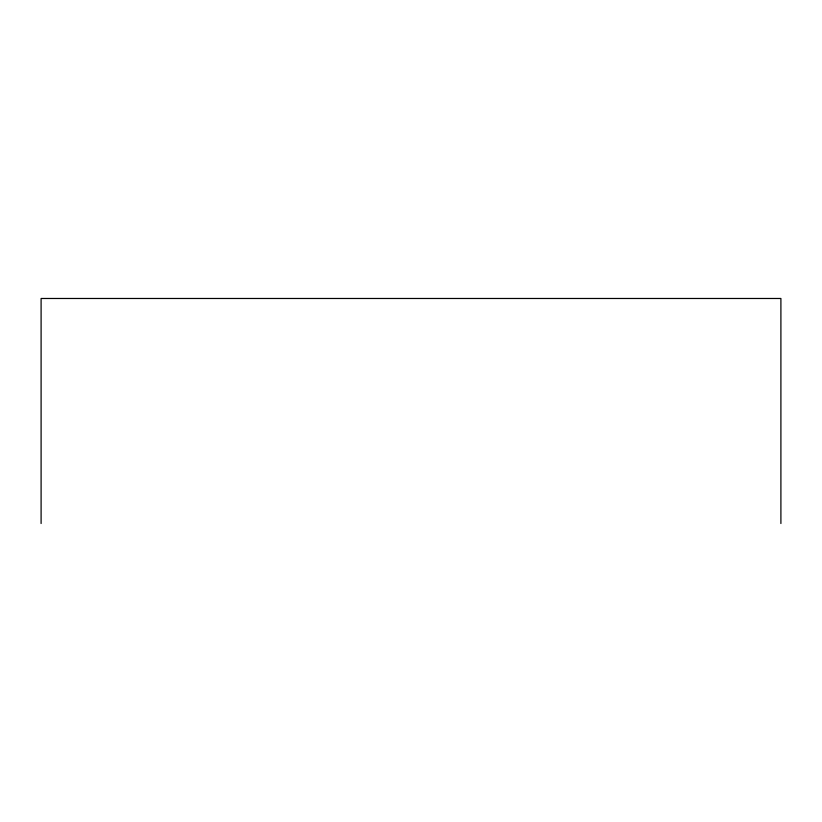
<?xml version="1.0" encoding="UTF-8"?>
<svg xmlns="http://www.w3.org/2000/svg" width="822" height="822" viewBox="0 0 822 822"><rect width="100%" height="100%" fill="white"/><g stroke="black" fill="none" stroke-linecap="round" stroke-linejoin="round"><path stroke-width="1.23" d="M780.9 523.522L780.9 298.478L41.1 298.478L41.1 523.522"/></g></svg>
